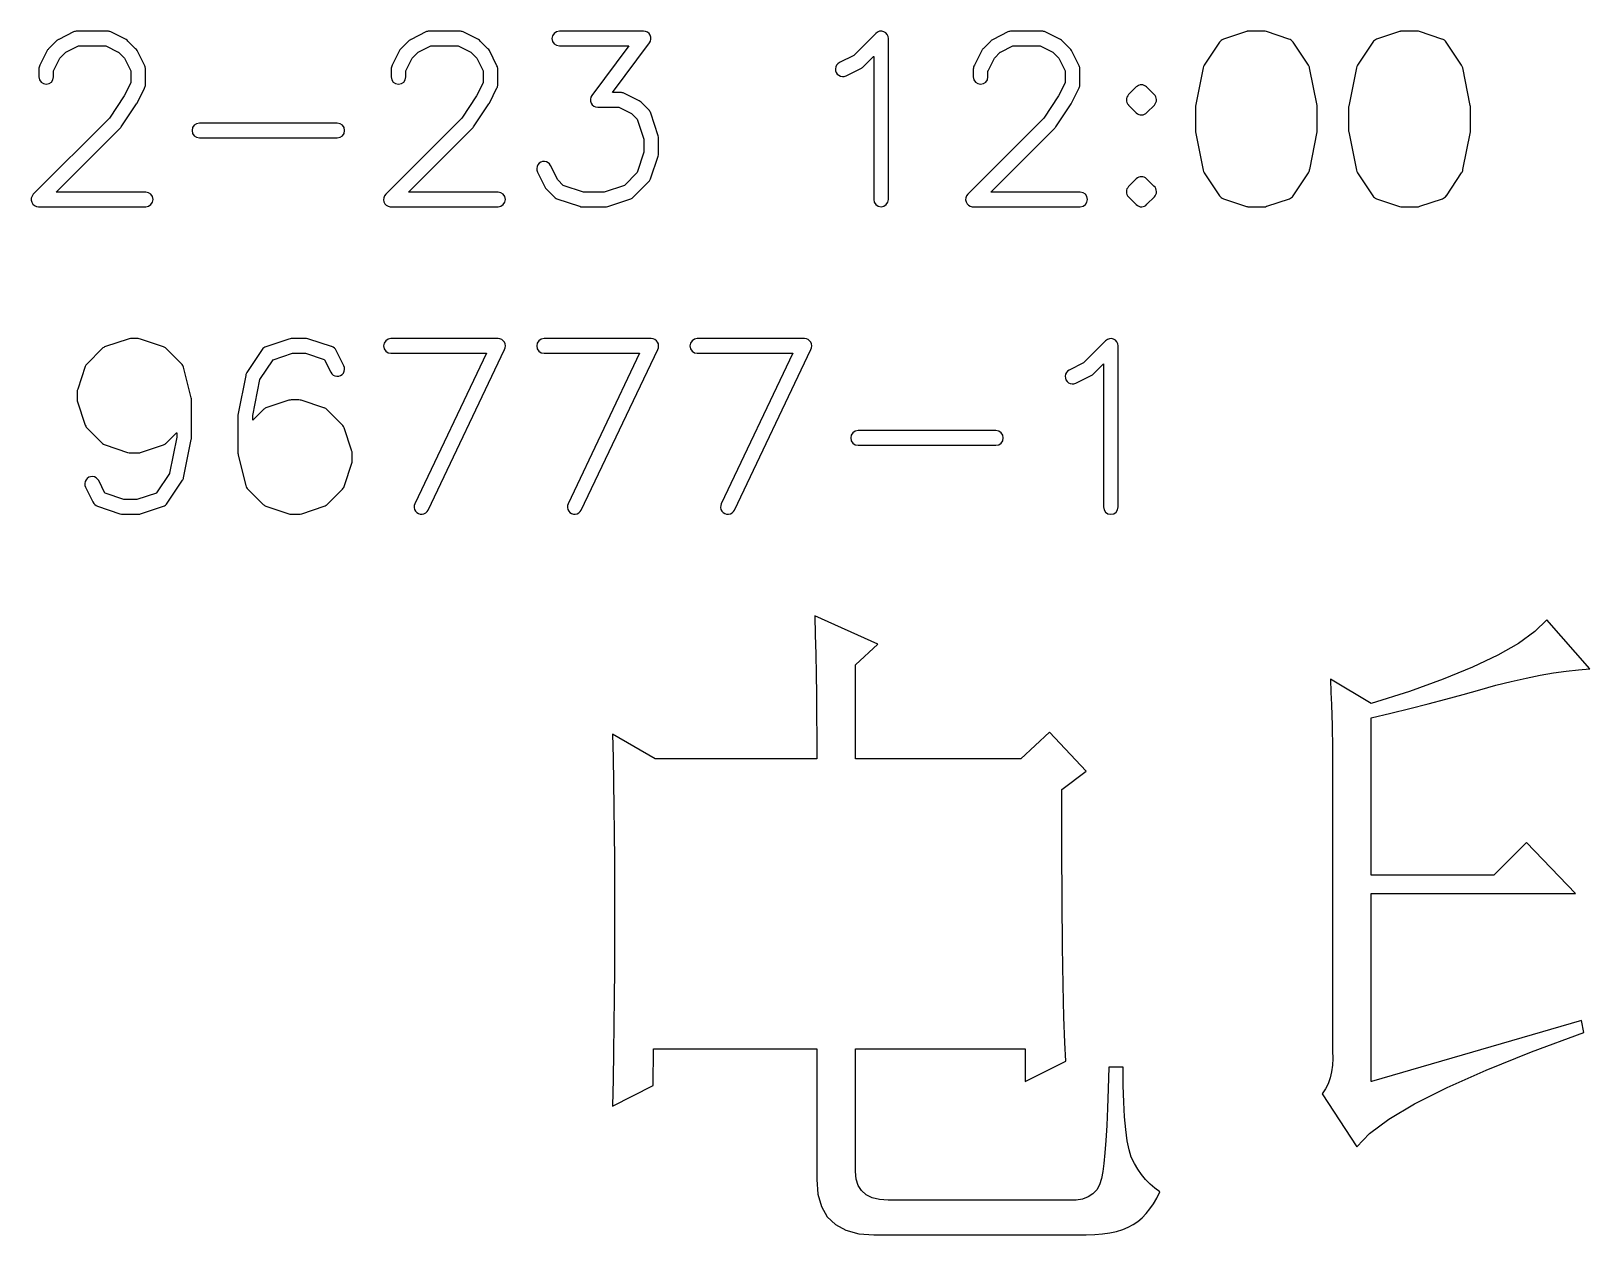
# Model space of a CAD drawing. Extents: x -190 to 190, y -140 to 140.
# Drawn here: x -19.52 to 12.28, y -94.33 to -69.78 of the extents above; entities that cross this region are included whole.
import ezdxf

# ---------------------------------------------------------------- set-up
doc = ezdxf.new("R2010")
doc.units = 0
doc.header["$MEASUREMENT"] = 0
doc.layers.get('0').update_dxf_attribs({"linetype": 'CONTINUOUS'})

msp = doc.modelspace()

# ---------------------------------------------------------------- linework, layer by layer
for points in [[(-17.895, -69.801001, 0.116434), (-17.962, -69.785), (-17.962, -69.785), (-18.587001, -69.785), (-18.587001, -69.785, 0.116434), (-18.654, -69.801001), (-18.654, -69.801001), (-18.957001, -69.953003), (-18.957001, -69.953003), (-18.959, -69.953999), (-18.959, -69.953999, 0.095637), (-19.006001, -69.986001), (-19.006001, -69.986001), (-19.156, -70.136001), (-19.156, -70.136001, 0.094852), (-19.19, -70.180996), (-19.19, -70.180996), (-19.339, -70.478999), (-19.339, -70.478999), (-19.339, -70.479995), (-19.339, -70.479995, 0.141472), (-19.362001, -70.56), (-19.362001, -70.56), (-19.362001, -70.716997), (-19.362001, -70.716997, 1), (-19.062, -70.716997), (-19.062, -70.716997), (-19.062, -70.594995), (-19.062, -70.594995), (-19.061, -70.593999), (-19.061, -70.593999), (-18.932, -70.336001), (-18.932, -70.336001), (-18.811001, -70.215), (-18.811001, -70.215), (-18.809, -70.214004), (-18.809, -70.214004), (-18.552, -70.084995), (-18.552, -70.084995), (-17.997001, -70.084995), (-17.997001, -70.084995), (-17.741, -70.214004), (-17.741, -70.214004), (-17.739, -70.215), (-17.739, -70.215), (-17.617001, -70.336997), (-17.617001, -70.336997), (-17.487999, -70.593999), (-17.487999, -70.593999), (-17.487001, -70.594995), (-17.487001, -70.594995), (-17.487001, -70.836997), (-17.487001, -70.836997), (-17.621, -71.103999), (-17.621, -71.103999), (-17.621, -71.105005), (-17.621, -71.105005), (-17.922, -71.557002), (-17.922, -71.557002), (-17.922, -71.557998), (-17.922, -71.557998), (-19.475, -73.110996), (-19.475, -73.110996, 0.668181), (-19.369, -73.367002), (-19.369, -73.367002), (-17.181, -73.367002), (-17.181, -73.367002, 1), (-17.181, -73.067002), (-17.181, -73.067002), (-19.007, -73.067002), (-19.007, -73.067002), (-17.698999, -71.758999), (-17.698999, -71.758999, 0.04749), (-17.681001, -71.736997), (-17.681001, -71.736997), (-17.369, -71.267998), (-17.369, -71.267998), (-17.369, -71.267002), (-17.369, -71.267002, 0.029247), (-17.36, -71.252002), (-17.36, -71.252002), (-17.206, -70.946001), (-17.206, -70.946001), (-17.205, -70.945), (-17.205, -70.945, 0.125494), (-17.187, -70.872998), (-17.187, -70.872998), (-17.187, -70.56), (-17.187, -70.56, 0.116437), (-17.202999, -70.492998), (-17.202999, -70.492998), (-17.36, -70.180996), (-17.36, -70.180996, 0.080603), (-17.387999, -70.142002), (-17.387999, -70.142002), (-17.543999, -69.986001), (-17.543999, -69.986001, 0.08061), (-17.582999, -69.958003), (-17.582999, -69.958003), (-17.895, -69.801001)], [(-10.707999, -69.801001, 0.116436), (-10.775, -69.785), (-10.775, -69.785), (-11.4, -69.785), (-11.4, -69.785, 0.116434), (-11.467, -69.801001), (-11.467, -69.801001), (-11.768999, -69.953003), (-11.768999, -69.953003), (-11.771, -69.953999), (-11.771, -69.953999, 0.095637), (-11.818, -69.986001), (-11.818, -69.986001), (-11.967999, -70.134995), (-11.967999, -70.134995), (-11.969, -70.136001), (-11.969, -70.136001, 0.094852), (-12.003, -70.180996), (-12.003, -70.180996), (-12.152001, -70.478999), (-12.152001, -70.478999), (-12.152001, -70.479995), (-12.152001, -70.479995, 0.141472), (-12.175, -70.56), (-12.175, -70.56), (-12.175, -70.716997), (-12.175, -70.716997, 1), (-11.875, -70.716997), (-11.875, -70.716997), (-11.875, -70.594995), (-11.875, -70.594995), (-11.873999, -70.593999), (-11.873999, -70.593999), (-11.745, -70.336001), (-11.745, -70.336001), (-11.744, -70.335), (-11.744, -70.335), (-11.622999, -70.215), (-11.622999, -70.215), (-11.621, -70.214004), (-11.621, -70.214004), (-11.365, -70.084995), (-11.365, -70.084995), (-10.81, -70.084995), (-10.81, -70.084995), (-10.552999, -70.214004), (-10.552999, -70.214004), (-10.551, -70.215), (-10.551, -70.215), (-10.428999, -70.336997), (-10.428999, -70.336997), (-10.301001, -70.592998), (-10.301001, -70.592998), (-10.3, -70.593999), (-10.3, -70.593999), (-10.3, -70.837998), (-10.3, -70.837998), (-10.432999, -71.103999), (-10.432999, -71.103999), (-10.432999, -71.105005), (-10.432999, -71.105005), (-10.735, -71.557002), (-10.735, -71.557002), (-10.735, -71.557998), (-10.735, -71.557998), (-12.287001, -73.110996), (-12.287001, -73.110996, 0.630167), (-12.197, -73.366001), (-12.197, -73.366001), (-12.181, -73.367002), (-12.181, -73.367002), (-9.994, -73.367002), (-9.994, -73.367002, 1), (-9.994, -73.067002), (-9.994, -73.067002), (-11.819, -73.067002), (-11.819, -73.067002), (-10.513, -71.76), (-10.513, -71.76), (-10.512, -71.758999), (-10.512, -71.758999, 0.047491), (-10.494, -71.736997), (-10.494, -71.736997), (-10.181, -71.267998), (-10.181, -71.267998), (-10.181, -71.267002), (-10.181, -71.267002, 0.029246), (-10.172, -71.252002), (-10.172, -71.252002), (-10.016, -70.940005), (-10.016, -70.940005, 0.116445), (-10, -70.872998), (-10, -70.872998), (-10, -70.56), (-10, -70.56, 0.116437), (-10.016, -70.492998), (-10.016, -70.492998), (-10.172, -70.180996), (-10.172, -70.180996, 0.080605), (-10.200001, -70.142002), (-10.200001, -70.142002), (-10.356, -69.986001), (-10.356, -69.986001, 0.08061), (-10.395, -69.958003), (-10.395, -69.958003), (-10.707999, -69.801001)], [(-6.905, -70.024995, 0.618025), (-7.025, -69.785), (-7.025, -69.785), (-8.744, -69.785), (-8.744, -69.785, 1), (-8.744, -70.084995), (-8.744, -70.084995), (-7.325, -70.084995), (-7.325, -70.084995), (-8.082, -71.094995), (-8.082, -71.094995, 0.618043), (-7.962, -71.335005), (-7.962, -71.335005), (-7.529, -71.335005), (-7.529, -71.335005), (-7.272, -71.464004), (-7.272, -71.464004), (-7.27, -71.465), (-7.27, -71.465), (-7.156, -71.579004), (-7.156, -71.579004), (-7.02, -71.988003), (-7.02, -71.988003), (-7.019, -71.988999), (-7.019, -71.988999), (-7.019, -72.255), (-7.019, -72.255), (-7.155, -72.665), (-7.155, -72.665), (-7.155, -72.665996), (-7.155, -72.665996), (-7.418, -72.929004), (-7.418, -72.929004), (-7.829999, -73.067002), (-7.829999, -73.067002), (-8.251, -73.067002), (-8.251, -73.067002), (-8.663, -72.929004), (-8.663, -72.929004), (-8.777, -72.815), (-8.777, -72.815), (-8.777, -72.814004), (-8.777, -72.814004), (-8.922, -72.525), (-8.922, -72.525, 1.000015), (-9.189999, -72.658999), (-9.189999, -72.658999), (-9.04, -72.958999), (-9.04, -72.958999), (-9.039, -72.959995), (-9.039, -72.959995, 0.100951), (-9.006, -73.01), (-9.006, -73.01), (-8.857, -73.159004), (-8.857, -73.159004, 0.132097), (-8.792, -73.201997), (-8.792, -73.201997), (-8.332, -73.356001), (-8.332, -73.356001), (-8.329, -73.357002), (-8.329, -73.357002, 0.09229), (-8.275001, -73.367002), (-8.275001, -73.367002), (-7.806, -73.367002), (-7.806, -73.367002, 0.081672), (-7.758, -73.358999), (-7.758, -73.358999), (-7.289, -73.201997), (-7.289, -73.201997, 0.115368), (-7.231, -73.165996), (-7.231, -73.165996), (-6.918, -72.852998), (-6.918, -72.852998, 0.114586), (-6.883, -72.794995), (-6.883, -72.794995), (-6.73, -72.334995), (-6.73, -72.334995), (-6.729, -72.333999), (-6.729, -72.333999, 0.09386), (-6.719, -72.278999), (-6.719, -72.278999), (-6.719, -71.966997), (-6.719, -71.966997, 0.080078), (-6.727, -71.92), (-6.727, -71.92), (-6.881, -71.456001), (-6.881, -71.456001), (-6.881, -71.455), (-6.881, -71.455, 0.12444), (-6.919, -71.392002), (-6.919, -71.392002), (-7.075, -71.236001), (-7.075, -71.236001, 0.080616), (-7.114, -71.207998), (-7.114, -71.207998), (-7.427, -71.051001), (-7.427, -71.051001, 0.116434), (-7.494, -71.035), (-7.494, -71.035), (-7.662, -71.035), (-7.662, -71.035), (-6.905, -70.024995)], [(-2.031, -69.935, 0.668185), (-2.287, -69.829004), (-2.287, -69.829004), (-2.739, -70.281001), (-2.739, -70.281001), (-3.029, -70.426001), (-3.029, -70.426001, 1.000001), (-2.895, -70.693999), (-2.895, -70.693999), (-2.583, -70.537998), (-2.583, -70.537998, 0.094851), (-2.538, -70.504004), (-2.538, -70.504004), (-2.332, -70.298003), (-2.332, -70.298003), (-2.331, -70.298003), (-2.331, -70.298003), (-2.331, -73.216997), (-2.331, -73.216997, 1), (-2.031, -73.216997), (-2.031, -73.216997), (-2.031, -69.935)], [(1.167, -69.801001, 0.116435), (1.1, -69.785), (1.1, -69.785), (0.475, -69.785), (0.475, -69.785, 0.116435), (0.408, -69.801001), (0.408, -69.801001), (0.106, -69.953003), (0.106, -69.953003), (0.104, -69.953999), (0.104, -69.953999, 0.095637), (0.057, -69.986001), (0.057, -69.986001), (-0.093, -70.134995), (-0.093, -70.134995), (-0.094, -70.136001), (-0.094, -70.136001, 0.094852), (-0.128, -70.180996), (-0.128, -70.180996), (-0.277, -70.478999), (-0.277, -70.478999), (-0.277, -70.479995), (-0.277, -70.479995, 0.141472), (-0.3, -70.56), (-0.3, -70.56), (-0.3, -70.716997), (-0.3, -70.716997, 1), (0, -70.716997), (0, -70.716997), (0, -70.594995), (0, -70.594995), (0.001, -70.593999), (0.001, -70.593999), (0.13, -70.336001), (0.13, -70.336001), (0.131, -70.335), (0.131, -70.335), (0.252, -70.215), (0.252, -70.215), (0.254, -70.214004), (0.254, -70.214004), (0.51, -70.084995), (0.51, -70.084995), (1.065, -70.084995), (1.065, -70.084995), (1.322, -70.214004), (1.322, -70.214004), (1.324, -70.215), (1.324, -70.215), (1.446, -70.336997), (1.446, -70.336997), (1.574, -70.592998), (1.574, -70.592998), (1.575, -70.593999), (1.575, -70.593999), (1.575, -70.837998), (1.575, -70.837998), (1.442, -71.103999), (1.442, -71.103999), (1.442, -71.105005), (1.442, -71.105005), (1.14, -71.557002), (1.14, -71.557002), (1.14, -71.557998), (1.14, -71.557998), (-0.412, -73.110996), (-0.412, -73.110996, 0.630168), (-0.322, -73.366001), (-0.322, -73.366001), (-0.306, -73.367002), (-0.306, -73.367002), (1.881, -73.367002), (1.881, -73.367002, 1), (1.881, -73.067002), (1.881, -73.067002), (0.056, -73.067002), (0.056, -73.067002), (1.362, -71.76), (1.362, -71.76, 0.049857), (1.381, -71.736997), (1.381, -71.736997), (1.694, -71.267998), (1.694, -71.267998), (1.694, -71.267002), (1.694, -71.267002, 0.029247), (1.703, -71.252002), (1.703, -71.252002), (1.859, -70.940005), (1.859, -70.940005), (1.86, -70.938999), (1.86, -70.938999, 0.114174), (1.875, -70.872998), (1.875, -70.872998), (1.875, -70.56), (1.875, -70.56, 0.116437), (1.859, -70.492998), (1.859, -70.492998), (1.703, -70.180996), (1.703, -70.180996, 0.080604), (1.675, -70.142002), (1.675, -70.142002), (1.519, -69.986001), (1.519, -69.986001, 0.08061), (1.48, -69.958003), (1.48, -69.958003), (1.167, -69.801001)], [(5.679, -69.793003, 0.081676), (5.631, -69.785), (5.631, -69.785), (5.319, -69.785), (5.319, -69.785, 0.050372), (5.289, -69.788003), (5.289, -69.788003), (5.285, -69.788999), (5.285, -69.788999, 0.0243), (5.271, -69.793003), (5.271, -69.793003), (4.802, -69.95), (4.802, -69.95, 0.16617), (4.725, -70.008999), (4.725, -70.008999), (4.413, -70.477002), (4.413, -70.477002, 0.096496), (4.391, -70.529995), (4.391, -70.529995), (4.234, -71.312002), (4.234, -71.312002, 0.050364), (4.231, -71.341997), (4.231, -71.341997), (4.231, -71.81), (4.231, -71.81, 0.05038), (4.234, -71.840005), (4.234, -71.840005), (4.391, -72.622002), (4.391, -72.622002, 0.096496), (4.413, -72.674995), (4.413, -72.674995), (4.725, -73.142998), (4.725, -73.142998, 0.166174), (4.802, -73.201997), (4.802, -73.201997), (5.271, -73.358999), (5.271, -73.358999, 0.054804), (5.303, -73.366001), (5.303, -73.366001), (5.319, -73.367002), (5.319, -73.367002), (5.631, -73.367002), (5.631, -73.367002, 0.092291), (5.685, -73.357002), (5.685, -73.357002), (5.688, -73.356001), (5.688, -73.356001), (6.148, -73.201997), (6.148, -73.201997, 0.166174), (6.225, -73.142998), (6.225, -73.142998), (6.226, -73.142002), (6.226, -73.142002), (6.538, -72.674995), (6.538, -72.674995, 0.118685), (6.562, -72.608999), (6.562, -72.608999), (6.563, -72.608003), (6.563, -72.608003), (6.716, -71.838999), (6.716, -71.838999, 0.048732), (6.719, -71.81), (6.719, -71.81), (6.719, -71.341997), (6.719, -71.341997, 0.067397), (6.714, -71.301997), (6.714, -71.301997), (6.714, -71.300996), (6.714, -71.300996), (6.56, -70.531001), (6.56, -70.531001, 0.100494), (6.537, -70.476001), (6.537, -70.476001), (6.537, -70.474995), (6.537, -70.474995), (6.225, -70.008999), (6.225, -70.008999, 0.182457), (6.139, -69.946997), (6.139, -69.946997), (6.136, -69.945996), (6.136, -69.945996), (5.679, -69.793003)], [(8.804, -69.793003, 0.081676), (8.756, -69.785), (8.756, -69.785), (8.444, -69.785), (8.444, -69.785, 0.050373), (8.414, -69.788003), (8.414, -69.788003), (8.41, -69.788999), (8.41, -69.788999, 0.0243), (8.396, -69.793003), (8.396, -69.793003), (7.927, -69.95), (7.927, -69.95, 0.166169), (7.85, -70.008999), (7.85, -70.008999), (7.538, -70.477002), (7.538, -70.477002, 0.096496), (7.516, -70.529995), (7.516, -70.529995), (7.359, -71.312002), (7.359, -71.312002, 0.050364), (7.356, -71.341997), (7.356, -71.341997), (7.356, -71.81), (7.356, -71.81, 0.05038), (7.359, -71.840005), (7.359, -71.840005), (7.516, -72.622002), (7.516, -72.622002, 0.096496), (7.538, -72.674995), (7.538, -72.674995), (7.85, -73.142998), (7.85, -73.142998, 0.160762), (7.924, -73.201001), (7.924, -73.201001), (7.927, -73.201997), (7.927, -73.201997), (8.396, -73.358999), (8.396, -73.358999, 0.081673), (8.444, -73.367002), (8.444, -73.367002), (8.756, -73.367002), (8.756, -73.367002, 0.09229), (8.809999, -73.357002), (8.809999, -73.357002), (8.813, -73.356001), (8.813, -73.356001), (9.273, -73.201997), (9.273, -73.201997, 0.166174), (9.35, -73.142998), (9.35, -73.142998), (9.351, -73.142002), (9.351, -73.142002), (9.663, -72.674995), (9.663, -72.674995, 0.118684), (9.687, -72.608999), (9.687, -72.608999), (9.688, -72.608003), (9.688, -72.608003), (9.841, -71.838999), (9.841, -71.838999, 0.048732), (9.844, -71.81), (9.844, -71.81), (9.844, -71.341997), (9.844, -71.341997, 0.067397), (9.839, -71.301997), (9.839, -71.301997), (9.839, -71.300996), (9.839, -71.300996), (9.685001, -70.531001), (9.685001, -70.531001, 0.100495), (9.662, -70.476001), (9.662, -70.476001), (9.662, -70.474995), (9.662, -70.474995), (9.35, -70.008999), (9.35, -70.008999, 0.182458), (9.264, -69.946997), (9.264, -69.946997), (9.261, -69.945996), (9.261, -69.945996), (8.804, -69.793003)], [(3.237, -70.923003, 0.414224), (3.025, -70.923003), (3.025, -70.923003), (2.869, -71.078999), (2.869, -71.078999, 0.411454), (2.868, -71.29), (2.868, -71.29), (2.869, -71.291001), (2.869, -71.291001), (3.025, -71.447998), (3.025, -71.447998, 0.433655), (3.244, -71.441001), (3.244, -71.441001), (3.394, -71.291001), (3.394, -71.291001, 0.433668), (3.387, -71.071997), (3.387, -71.071997), (3.386, -71.071001), (3.386, -71.071001), (3.237, -70.923003)], [(-13.275, -71.96, 1), (-13.275, -71.659995), (-13.275, -71.659995), (-16.087, -71.659995), (-16.087, -71.659995, 1), (-16.087, -71.96), (-16.087, -71.96), (-13.275, -71.96)], [(3.237, -72.797998, 0.414211), (3.025, -72.797998), (3.025, -72.797998), (2.869, -72.953999), (2.869, -72.953999, 0.411454), (2.868, -73.165), (2.868, -73.165), (2.869, -73.165996), (2.869, -73.165996), (3.025, -73.322998), (3.025, -73.322998, 0.433655), (3.244, -73.316001), (3.244, -73.316001), (3.394, -73.165996), (3.394, -73.165996, 0.433654), (3.387, -72.947002), (3.387, -72.947002), (3.386, -72.945996), (3.386, -72.945996), (3.237, -72.797998)], [(-17.288999, -76.062998, 0.081673), (-17.337, -76.055), (-17.337, -76.055), (-17.494, -76.055), (-17.494, -76.055, 0.081673), (-17.542001, -76.062998), (-17.542001, -76.062998), (-18.001, -76.217002), (-18.001, -76.217002), (-18.004, -76.218003), (-18.004, -76.218003, 0.126064), (-18.068, -76.256001), (-18.068, -76.256001), (-18.378999, -76.566001), (-18.378999, -76.566001), (-18.379999, -76.567002), (-18.379999, -76.567002, 0.119365), (-18.417001, -76.627002), (-18.417001, -76.627002), (-18.569, -77.082998), (-18.569, -77.082998), (-18.569, -77.083999), (-18.569, -77.083999, 0.101348), (-18.581, -77.142998), (-18.581, -77.142998), (-18.581, -77.295), (-18.581, -77.295, 0.086789), (-18.572999, -77.345996), (-18.572999, -77.345996), (-18.422, -77.800996), (-18.422, -77.800996), (-18.421, -77.802002), (-18.421, -77.802002, 0.14005), (-18.381, -77.873999), (-18.381, -77.873999), (-18.076001, -78.178003), (-18.076001, -78.178003), (-18.075, -78.179004), (-18.075, -78.179004, 0.132098), (-18.01, -78.221997), (-18.01, -78.221997), (-17.551, -78.376001), (-17.551, -78.376001), (-17.548, -78.377002), (-17.548, -78.377002, 0.092291), (-17.494, -78.387002), (-17.494, -78.387002), (-17.337, -78.387002), (-17.337, -78.387002), (-17.321, -78.386001), (-17.321, -78.386001, 0.054805), (-17.288999, -78.378999), (-17.288999, -78.378999), (-16.821001, -78.221997), (-16.821001, -78.221997), (-16.818, -78.221001), (-16.818, -78.221001, 0.110032), (-16.762999, -78.185996), (-16.762999, -78.185996), (-16.550999, -77.974995), (-16.550999, -77.974995), (-16.550001, -77.974995), (-16.550001, -77.974995), (-16.550001, -78.064004), (-16.550001, -78.064004), (-16.697001, -78.801997), (-16.697001, -78.801997), (-16.697001, -78.803003), (-16.697001, -78.803003), (-16.965, -79.203003), (-16.965, -79.203003), (-16.965, -79.203999), (-16.965, -79.203999), (-17.361, -79.337002), (-17.361, -79.337002), (-17.626001, -79.337002), (-17.626001, -79.337002), (-18.011, -79.208003), (-18.011, -79.208003), (-18.013, -79.207002), (-18.013, -79.207002), (-18.141, -78.951001), (-18.141, -78.951001, 1.000015), (-18.409, -79.085), (-18.409, -79.085), (-18.259, -79.384995), (-18.259, -79.384995), (-18.257999, -79.386001), (-18.257999, -79.386001, 0.218848), (-18.167001, -79.471997), (-18.167001, -79.471997), (-17.707, -79.626001), (-17.707, -79.626001), (-17.704, -79.627002), (-17.704, -79.627002, 0.092292), (-17.650001, -79.636997), (-17.650001, -79.636997), (-17.337, -79.636997), (-17.337, -79.636997), (-17.321, -79.636001), (-17.321, -79.636001, 0.054809), (-17.288999, -79.628994), (-17.288999, -79.628994), (-16.821001, -79.471997), (-16.821001, -79.471997, 0.166172), (-16.744, -79.412998), (-16.744, -79.412998), (-16.431, -78.945005), (-16.431, -78.945005, 0.098163), (-16.409, -78.891001), (-16.409, -78.891001), (-16.254, -78.112998), (-16.254, -78.112998), (-16.253, -78.111997), (-16.253, -78.111997, 0.053638), (-16.25, -78.08), (-16.25, -78.08), (-16.25, -77.298999), (-16.25, -77.298999, 0.060517), (-16.254, -77.262998), (-16.254, -77.262998), (-16.410001, -76.637998), (-16.410001, -76.637998, 0.136754), (-16.449999, -76.567998), (-16.449999, -76.567998), (-16.762999, -76.256001), (-16.762999, -76.256001, 0.115371), (-16.821001, -76.22), (-16.821001, -76.22), (-17.288999, -76.062998)], [(-13.852001, -76.062998, 0.081671), (-13.9, -76.055), (-13.9, -76.055), (-14.212001, -76.055), (-14.212001, -76.055, 0.081671), (-14.26, -76.062998), (-14.26, -76.062998), (-14.729, -76.22), (-14.729, -76.22, 0.166173), (-14.806, -76.278999), (-14.806, -76.278999), (-15.119, -76.747002), (-15.119, -76.747002, 0.101772), (-15.142001, -76.802998), (-15.142001, -76.802998), (-15.142001, -76.803999), (-15.142001, -76.803999), (-15.297001, -77.582998), (-15.297001, -77.582998, 0.048732), (-15.3, -77.611997), (-15.3, -77.611997), (-15.3, -78.388994), (-15.3, -78.388994, 0.067215), (-15.296, -78.428999), (-15.296, -78.428999), (-15.14, -79.053999), (-15.14, -79.053999, 0.145131), (-15.097, -79.127998), (-15.097, -79.127998), (-15.095, -79.129004), (-15.095, -79.129004), (-14.787, -79.435996), (-14.787, -79.435996, 0.110025), (-14.732001, -79.471001), (-14.732001, -79.471001), (-14.729, -79.471997), (-14.729, -79.471997), (-14.26, -79.628994), (-14.26, -79.628994, 0.054807), (-14.228, -79.636001), (-14.228, -79.636001), (-14.212001, -79.636997), (-14.212001, -79.636997), (-14.056, -79.636997), (-14.056, -79.636997, 0.092294), (-14.002, -79.627002), (-14.002, -79.627002), (-13.999, -79.626001), (-13.999, -79.626001), (-13.539, -79.471997), (-13.539, -79.471997, 0.132101), (-13.474, -79.428999), (-13.474, -79.428999), (-13.169, -79.123994), (-13.169, -79.123994, 0.140044), (-13.128999, -79.052002), (-13.128999, -79.052002), (-13.128, -79.051001), (-13.128, -79.051001), (-12.977001, -78.596001), (-12.977001, -78.596001, 0.080086), (-12.969, -78.548999), (-12.969, -78.548999), (-12.969, -78.392998), (-12.969, -78.392998, 0.101355), (-12.981, -78.333994), (-12.981, -78.333994), (-12.981, -78.332998), (-12.981, -78.332998), (-13.132999, -77.877002), (-13.132999, -77.877002, 0.119364), (-13.17, -77.817002), (-13.17, -77.817002), (-13.481, -77.505996), (-13.481, -77.505996, 0.126061), (-13.545, -77.467998), (-13.545, -77.467998), (-13.547999, -77.467002), (-13.547999, -77.467002), (-14.007999, -77.312998), (-14.007999, -77.312998, 0.081673), (-14.056, -77.304995), (-14.056, -77.304995), (-14.212001, -77.304995), (-14.212001, -77.304995, 0.081671), (-14.26, -77.312998), (-14.26, -77.312998), (-14.729, -77.469995), (-14.729, -77.469995, 0.115364), (-14.787, -77.505996), (-14.787, -77.505996), (-14.999, -77.716997), (-14.999, -77.716997), (-15, -77.716997), (-15, -77.716997), (-15, -77.623999), (-15, -77.623999), (-14.999, -77.623003), (-14.999, -77.623003), (-14.852999, -76.888999), (-14.852999, -76.888999), (-14.852001, -76.888003), (-14.852001, -76.888003), (-14.585, -76.488003), (-14.585, -76.488003), (-14.582, -76.486997), (-14.582, -76.486997), (-14.188, -76.355005), (-14.188, -76.355005), (-13.924, -76.355005), (-13.924, -76.355005), (-13.539, -76.484004), (-13.539, -76.484004), (-13.537, -76.485), (-13.537, -76.485), (-13.409, -76.741001), (-13.409, -76.741001, 1), (-13.141, -76.606997), (-13.141, -76.606997), (-13.297, -76.295005), (-13.297, -76.295005, 0.203313), (-13.386, -76.218999), (-13.386, -76.218999), (-13.389, -76.218003), (-13.389, -76.218003), (-13.852001, -76.062998)], [(-9.862, -76.277002, 0.569298), (-9.994, -76.055), (-9.994, -76.055), (-12.181, -76.055), (-12.181, -76.055, 1), (-12.181, -76.355005), (-12.181, -76.355005), (-10.231, -76.355005), (-10.231, -76.355005), (-11.691, -79.423003), (-11.691, -79.423003, 1.000015), (-11.421, -79.550996), (-11.421, -79.550996), (-9.863, -76.278003), (-9.863, -76.278003), (-9.862, -76.277002)], [(-6.737, -76.277002, 0.569299), (-6.869, -76.055), (-6.869, -76.055), (-9.056, -76.055), (-9.056, -76.055, 1), (-9.056, -76.355005), (-9.056, -76.355005), (-7.106, -76.355005), (-7.106, -76.355005), (-8.566, -79.423003), (-8.566, -79.423003, 1.000015), (-8.296, -79.550996), (-8.296, -79.550996), (-6.738, -76.278003), (-6.738, -76.278003), (-6.737, -76.277002)], [(-3.612, -76.277002, 0.569298), (-3.744, -76.055), (-3.744, -76.055), (-5.931, -76.055), (-5.931, -76.055, 1), (-5.931, -76.355005), (-5.931, -76.355005), (-3.981, -76.355005), (-3.981, -76.355005), (-5.441, -79.423003), (-5.441, -79.423003, 1.000015), (-5.171, -79.550996), (-5.171, -79.550996), (-3.613, -76.278003), (-3.613, -76.278003), (-3.612, -76.277002)], [(2.656, -76.205, 0.668177), (2.4, -76.098999), (2.4, -76.098999), (1.95, -76.55), (1.95, -76.55), (1.949, -76.550996), (1.949, -76.550996), (1.658, -76.696001), (1.658, -76.696001, 1), (1.792, -76.963999), (1.792, -76.963999), (2.105, -76.807998), (2.105, -76.807998, 0.094857), (2.15, -76.773999), (2.15, -76.773999), (2.355, -76.568999), (2.355, -76.568999), (2.356, -76.568999), (2.356, -76.568999), (2.356, -79.487002), (2.356, -79.487002, 1), (2.656, -79.487002), (2.656, -79.487002), (2.656, -76.205)], [(0.163, -78.23, 1), (0.163, -77.930005), (0.163, -77.930005), (-2.65, -77.930005), (-2.65, -77.930005, 1), (-2.65, -78.23), (-2.65, -78.23), (0.163, -78.23)]]:
    msp.add_lwpolyline(points, format="xyb")
for points in [[(-3.535, -81.707998), (-3.524, -82.093994), (-3.524, -82.093994), (-3.514, -82.49), (-3.514, -82.49), (-3.507, -82.897002), (-3.507, -82.897002), (-3.501, -83.313008), (-3.501, -83.313008), (-3.496, -83.74), (-3.496, -83.74), (-3.494, -84.177002), (-3.494, -84.177002), (-3.494, -84.625), (-3.494, -84.625), (-6.787, -84.624004), (-6.787, -84.624004), (-7.66, -84.125), (-7.66, -84.125), (-7.649, -84.608008), (-7.649, -84.608008), (-7.639, -85.103994), (-7.639, -85.103994), (-7.632, -85.614004), (-7.632, -85.614004), (-7.626, -86.137998), (-7.626, -86.137998), (-7.621, -86.676006), (-7.621, -86.676006), (-7.619, -87.227002), (-7.619, -87.227002), (-7.618, -87.791006), (-7.618, -87.791006), (-7.619, -88.361006), (-7.619, -88.361006), (-7.621, -88.927002), (-7.621, -88.927002), (-7.626, -89.49), (-7.626, -89.49), (-7.632, -90.05), (-7.632, -90.05), (-7.639, -90.605996), (-7.639, -90.605996), (-7.649, -91.159004), (-7.649, -91.159004), (-7.66, -91.707002), (-7.66, -91.707002), (-7.658, -91.707002), (-7.658, -91.707002), (-6.827, -91.291006), (-6.827, -91.291006), (-6.826, -90.540996), (-6.826, -90.540996), (-3.494, -90.540996), (-3.494, -90.540996), (-3.493, -93.207002), (-3.493, -93.207002), (-3.47, -93.505), (-3.47, -93.505), (-3.399, -93.756992), (-3.399, -93.756992), (-3.28, -93.964004), (-3.28, -93.964004), (-3.113, -94.125), (-3.113, -94.125), (-2.899, -94.24), (-2.899, -94.24), (-2.637, -94.31), (-2.637, -94.31), (-2.327, -94.332998), (-2.327, -94.332998), (2.006, -94.332998), (2.006, -94.332998), (2.179, -94.329004), (2.179, -94.329004), (2.339, -94.315996), (2.339, -94.315996), (2.488, -94.295), (2.488, -94.295), (2.625, -94.265), (2.625, -94.265), (2.75, -94.227002), (2.75, -94.227002), (2.863, -94.18), (2.863, -94.18), (2.964, -94.125), (2.964, -94.125), (3.057, -94.06), (3.057, -94.06), (3.145, -93.985), (3.145, -93.985), (3.227, -93.9), (3.227, -93.9), (3.304, -93.805), (3.304, -93.805), (3.377, -93.699004), (3.377, -93.699004), (3.444, -93.584004), (3.444, -93.584004), (3.504, -93.455996), (3.504, -93.455996), (3.403, -93.382002), (3.403, -93.382002), (3.306, -93.298008), (3.306, -93.298008), (3.216, -93.205), (3.216, -93.205), (3.133, -93.103994), (3.133, -93.103994), (3.056, -92.995), (3.056, -92.995), (2.987, -92.876006), (2.987, -92.876006), (2.923, -92.749004), (2.923, -92.749004), (2.878, -92.598994), (2.878, -92.598994), (2.842, -92.412998), (2.842, -92.412998), (2.811, -92.187998), (2.811, -92.187998), (2.788, -91.927002), (2.788, -91.927002), (2.771, -91.627002), (2.771, -91.627002), (2.76, -91.29), (2.76, -91.29), (2.756, -90.915996), (2.756, -90.915996), (2.465, -90.915996), (2.465, -90.915996), (2.465, -90.917002), (2.465, -90.917002), (2.453, -91.357998), (2.453, -91.357998), (2.438, -91.752998), (2.438, -91.752998), (2.422, -92.102998), (2.422, -92.102998), (2.404, -92.405996), (2.404, -92.405996), (2.385, -92.664004), (2.385, -92.664004), (2.363, -92.876006), (2.363, -92.876006), (2.34, -93.041006), (2.34, -93.041006), (2.318, -93.186992), (2.318, -93.186992), (2.278, -93.310996), (2.278, -93.310996), (2.219, -93.415), (2.219, -93.415), (2.141, -93.497998), (2.141, -93.497998), (2.045, -93.56), (2.045, -93.56), (1.93, -93.602998), (1.93, -93.602998), (1.798, -93.625), (1.798, -93.625), (-2.035, -93.625), (-2.035, -93.625), (-2.213, -93.612998), (-2.213, -93.612998), (-2.362, -93.575996), (-2.362, -93.575996), (-2.486, -93.517002), (-2.486, -93.517002), (-2.58, -93.432002), (-2.58, -93.432002), (-2.648, -93.325), (-2.648, -93.325), (-2.689, -93.195), (-2.689, -93.195), (-2.701, -93.041006), (-2.701, -93.041006), (-2.701, -90.540996), (-2.701, -90.540996), (0.756, -90.540996), (0.756, -90.540996), (0.757, -91.207002), (0.757, -91.207002), (0.759, -91.207002), (0.759, -91.207002), (1.588, -90.792002), (1.588, -90.792002), (1.588, -90.791006), (1.588, -90.791006), (1.568, -90.412998), (1.568, -90.412998), (1.55, -89.897002), (1.55, -89.897002), (1.534, -89.242998), (1.534, -89.242998), (1.522, -88.450996), (1.522, -88.450996), (1.514, -87.522002), (1.514, -87.522002), (1.509, -86.455), (1.509, -86.455), (1.507, -85.251006), (1.507, -85.251006), (2.004, -84.877002), (2.004, -84.877002), (1.257, -84.082998), (1.257, -84.082998), (0.673, -84.625), (0.673, -84.625), (-2.701, -84.624004), (-2.701, -84.624004), (-2.701, -82.709004), (-2.701, -82.709004), (-2.247, -82.29), (-2.247, -82.29), (-3.535, -81.707998)], [(11.403, -81.791001), (11.156, -82.03), (11.156, -82.03), (10.821, -82.271006), (10.821, -82.271006), (10.397999, -82.512998), (10.397999, -82.512998), (9.886, -82.756992), (9.886, -82.756992), (9.285, -83.002998), (9.285, -83.002998), (8.597, -83.250996), (8.597, -83.250996), (7.82, -83.5), (7.82, -83.5), (6.986, -83), (6.986, -83), (6.997, -83.272998), (6.997, -83.272998), (7.007, -83.52), (7.007, -83.52), (7.014, -83.742002), (7.014, -83.742002), (7.02, -83.937998), (7.02, -83.937998), (7.024, -84.109004), (7.024, -84.109004), (7.027, -84.255), (7.027, -84.255), (7.028, -84.375), (7.028, -84.375), (7.028, -90.582998), (7.028, -90.582998), (7.034, -90.733994), (7.034, -90.733994), (7.028, -90.875996), (7.028, -90.875996), (7.01, -91.008994), (7.01, -91.008994), (6.98, -91.133994), (6.98, -91.133994), (6.939, -91.250996), (6.939, -91.250996), (6.885, -91.358994), (6.885, -91.358994), (6.819, -91.457998), (6.819, -91.457998), (7.528, -92.541006), (7.528, -92.541006), (7.785, -92.269004), (7.785, -92.269004), (8.177, -91.977002), (8.177, -91.977002), (8.704, -91.664004), (8.704, -91.664004), (9.365, -91.33), (9.365, -91.33), (10.16, -90.977002), (10.16, -90.977002), (11.089, -90.602998), (11.089, -90.602998), (12.152999, -90.207998), (12.152999, -90.207998), (12.111, -89.959004), (12.111, -89.959004), (12.108, -89.959004), (12.108, -89.959004), (7.823, -91.207002), (7.823, -91.207002), (7.82, -91.207002), (7.82, -91.207002), (7.82, -87.375), (7.82, -87.375), (11.986, -87.375), (11.986, -87.375), (10.986, -86.332998), (10.986, -86.332998), (10.32, -87), (10.32, -87), (7.82, -87), (7.82, -87), (7.82, -83.791006), (7.82, -83.791006), (8.218, -83.695996), (8.218, -83.695996), (8.604999, -83.600996), (8.604999, -83.600996), (8.980001, -83.506006), (8.980001, -83.506006), (9.343, -83.41), (9.343, -83.41), (9.694, -83.315), (9.694, -83.315), (10.034, -83.22), (10.034, -83.22), (10.361, -83.125), (10.361, -83.125), (10.676, -83.045996), (10.676, -83.045996), (10.977, -82.977998), (10.977, -82.977998), (11.264, -82.920996), (11.264, -82.920996), (11.537999, -82.872998), (11.537999, -82.872998), (11.798, -82.836006), (11.798, -82.836006), (12.045, -82.807998), (12.045, -82.807998), (12.278, -82.790996), (12.278, -82.790996), (11.403, -81.791001)]]:
    msp.add_lwpolyline(points)

doc.saveas('drawing.dxf')
